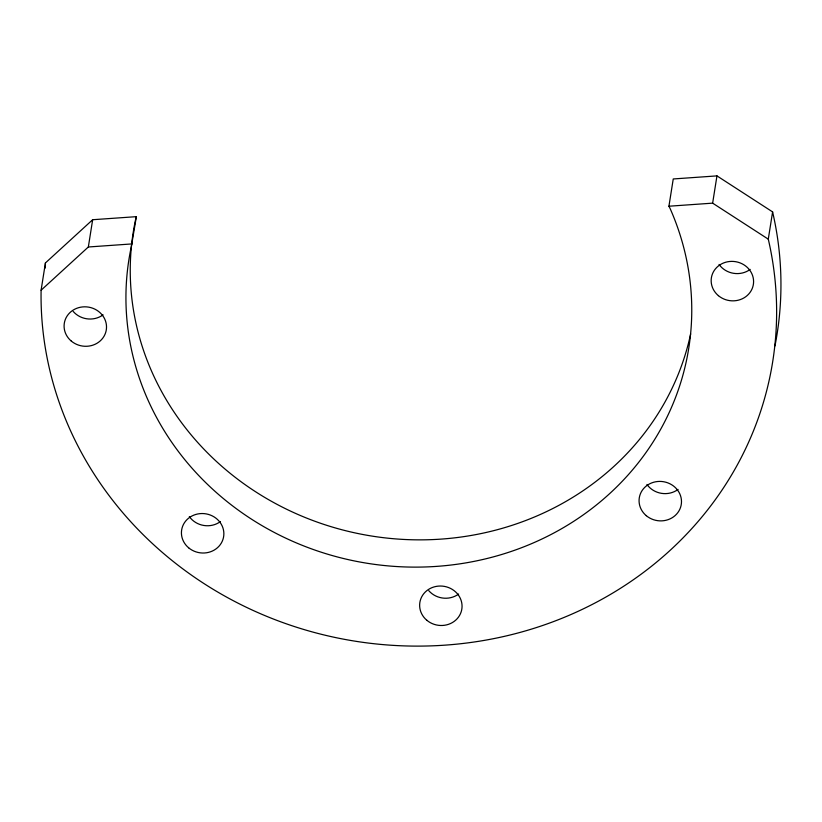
<?xml version="1.0" encoding="UTF-8"?>
<svg xmlns="http://www.w3.org/2000/svg" width="822" height="822" viewBox="0 0 822 822"><rect width="100%" height="100%" fill="white"/><g stroke="black" fill="none" stroke-linecap="round" stroke-linejoin="round"><path stroke-width="1.23" d="M772.598 211.901L768.282 239.161A368.42 341.592 9 0 1 445.021 645.147A368.42 341.592 9 0 1 41.1 290.217L45.416 262.958L92.66 219.721L136.37 216.659L131.345 246.538A283.405 262.763 9 0 0 436.677 566.379A283.405 262.763 9 0 0 670.187 208.706L668.933 206.219L673.249 178.96L716.959 175.887L772.598 211.901A368.42 341.592 9 0 1 774.971 345.898M41.1 290.217L88.344 246.99L92.66 219.721M768.282 239.161L712.643 203.147L716.959 175.887M136.37 216.659L135.661 219.279A283.405 262.763 9 0 0 358.063 533.55A283.405 262.763 9 0 0 690.655 333.866M88.344 246.99L132.054 243.918M668.933 206.219L712.643 203.147M45.364 267.951A368.42 341.592 9 0 1 45.416 262.958M103.089 314.836A21.259 19.707 9 0 1 73.22 311.466M220.43 521.569A21.259 19.707 9 0 1 189.327 516.606M458.635 594.049A21.259 19.707 9 0 1 428.765 590.669M678.068 489.429A21.259 19.707 9 0 1 646.955 484.477M750.167 269.4A21.259 19.707 9 0 1 719.055 264.448M71.319 341.099A21.259 19.707 9 0 0 106.12 330.845A21.259 19.707 9 0 0 78.48 307.716A21.259 19.707 9 0 0 71.319 341.099M188.659 547.822A21.259 19.707 9 0 0 223.461 537.578A21.259 19.707 9 0 0 195.821 514.438A21.259 19.707 9 0 0 188.659 547.822M426.865 620.302A21.259 19.707 9 0 0 461.656 610.058A21.259 19.707 9 0 0 434.016 586.929A21.259 19.707 9 0 0 426.865 620.302M646.298 515.692A21.259 19.707 9 0 0 681.089 505.448A21.259 19.707 9 0 0 653.449 482.309A21.259 19.707 9 0 0 646.298 515.692M718.397 295.663A21.259 19.707 9 0 0 753.188 285.409A21.259 19.707 9 0 0 725.549 262.28A21.259 19.707 9 0 0 718.397 295.663"/></g></svg>
